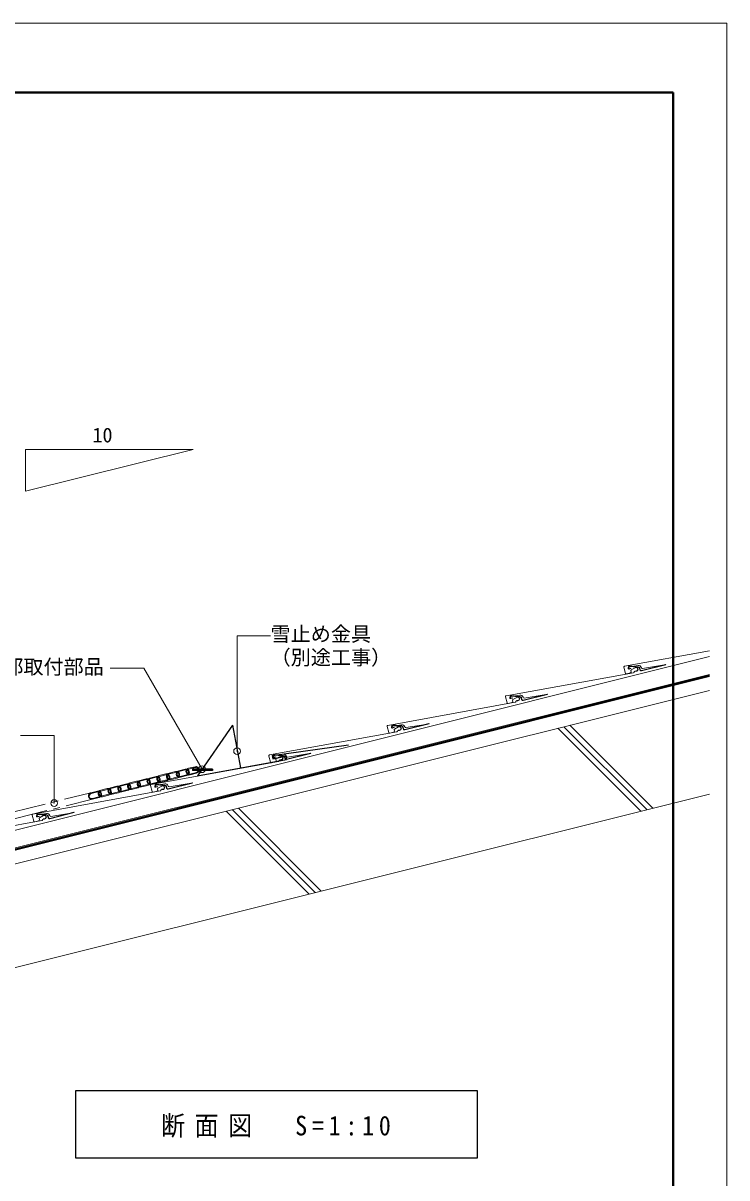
# Model space of a CAD drawing. Units: millimetres, scale not verified. Extents: x -2100 to 2100, y -1485 to 1499.
# Drawn here: x 1050 to 2100, y -225 to 1499 of the extents above; entities that cross this region are included whole.
import ezdxf
from ezdxf.enums import TextEntityAlignment as Align

# ---------------------------------------------------------------- set-up
doc = ezdxf.new("R2010")
doc.units = ezdxf.units.MM
doc.header["$LTSCALE"] = 10
doc.header["$PDMODE"] = 32
doc.header["$PDSIZE"] = 10
doc.linetypes.add('CHAIN1', pattern=[8, 5, -1, 1, -1])
for name, color, linetype, lineweight in [('0-2', 5, 'Continuous', 9), ('0-4', 5, 'Continuous', 9), ('0-7', 5, 'Continuous', 9), ('0-8', 5, 'Continuous', 9), ('0-A', 5, 'Continuous', 9), ('F-0_通り芯', 6, 'Continuous', 9)]:
    doc.layers.add(name, color=color, linetype=linetype, lineweight=lineweight)
doc.styles.add('ＭＳ ゴシック', font='')
doc.styles.get('ＭＳ ゴシック').set_extended_font_data('MS Gothic')

msp = doc.modelspace()

# ---------------------------------------------------------------- linework, layer by layer
at = {"layer": '0-2'}
for p, q in [((749.97, 222.04), (2073.81, 553)), ((1947.32, 538.64), (2073.81, 561.64)), ((1946.29, 537.04), (1948.54, 528.06)), ((1952.74, 535.75), (1953.4, 538.29)), ((1953.89, 538.16), (1953.22, 535.62)), ((1953.68, 535.39), (1954.26, 537.62)), ((1956.86, 535.25), (1953.95, 534.53)), ((1967.75, 537.29), (1954.75, 538.75)), ((1954.81, 539.25), (1967.8, 537.79)), ((1955.13, 538.21), (1964.81, 537.12)), ((1963.31, 536.35), (1957.3, 533.19)), ((1961.65, 538.55), (1967.38, 539.67)), ((1970.1, 533.25), (1969.46, 535.79)), ((1969.95, 535.91), (1970.58, 533.37)), ((1972.4, 532.28), (2008.59, 541.33)), ((2008.71, 540.84), (1972.52, 531.8)), ((2003.76, 540.12), (1974.1, 535.29)), ((2008.59, 541.33), (2008.71, 540.84)), ((756.28, 196.81), (2073.81, 526.2)), ((756.52, 195.84), (2073.81, 525.17)), ((793.87, 203.12), (2073.81, 523.1)), ((794.38, 204.28), (2073.81, 524.13)), ((1770.75, 494.5), (1960.82, 529.06)), ((1950.11, 527.11), (1956.08, 528.6)), ((1956.88, 532.42), (1957.06, 529.96)), ((1962.66, 531.5), (1964.66, 531.64)), ((1964.69, 531.14), (1962.68, 531)), ((793.87, 182.5), (2073.81, 502.49)), ((1594.19, 450.36), (1784.25, 484.92)), ((1769.72, 492.9), (1771.97, 483.92)), ((1773.55, 482.97), (1779.51, 484.46)), ((1776.17, 491.61), (1776.84, 494.15)), ((1777.32, 494.02), (1776.66, 491.48)), ((1777.11, 491.24), (1777.7, 493.48)), ((1777.26, 490.87), (1780.17, 491.6)), ((1780.29, 491.11), (1777.38, 490.38)), ((1791.18, 493.15), (1778.19, 494.61)), ((1778.24, 495.11), (1791.24, 493.65)), ((1778.56, 494.07), (1788.24, 492.98)), ((1780.17, 491.6), (1780.29, 491.11)), ((1780.31, 488.28), (1780.49, 485.82)), ((1786.74, 492.21), (1780.74, 489.05)), ((1785.09, 494.41), (1790.81, 495.53)), ((1786.1, 487.36), (1788.09, 487.5)), ((1788.13, 487), (1786.11, 486.86)), ((1793.53, 489.11), (1792.9, 491.65)), ((1793.38, 491.77), (1794.01, 489.23)), ((1795.83, 488.14), (1832.02, 497.19)), ((1832.14, 496.7), (1795.96, 487.66)), ((1827.19, 495.98), (1797.53, 491.15)), ((1832.02, 497.19), (1832.14, 496.7)), ((1593.16, 448.76), (1595.4, 439.78)), ((1599.61, 447.47), (1600.27, 450.01)), ((1600.76, 449.88), (1600.09, 447.34)), ((1600.55, 447.1), (1601.13, 449.33)), ((1614.61, 449.01), (1601.62, 450.47)), ((1601.68, 450.97), (1614.67, 449.5)), ((1602, 449.93), (1611.68, 448.83)), ((1608.52, 450.27), (1614.25, 451.39)), ((1619.27, 444), (1655.45, 453.05)), ((1655.58, 452.56), (1619.39, 443.52)), ((1650.62, 451.84), (1620.96, 447.01)), ((1655.45, 453.05), (1655.58, 452.56)), ((1989.52, 326.8), (1865.83, 450.49)), ((1417.62, 406.21), (1607.69, 440.78)), ((1596.98, 438.83), (1602.95, 440.32)), ((1600.7, 446.73), (1603.61, 447.46)), ((1603.73, 446.97), (1600.82, 446.24)), ((1603.61, 447.46), (1603.73, 446.97)), ((1603.75, 444.14), (1603.93, 441.68)), ((1610.18, 448.07), (1604.17, 444.91)), ((1609.53, 443.21), (1611.52, 443.36)), ((1611.56, 442.86), (1609.55, 442.71)), ((1616.96, 444.97), (1616.33, 447.5)), ((1616.82, 447.63), (1617.45, 445.09)), ((1971.42, 322.28), (1847.73, 445.97)), ((1980.47, 324.54), (1856.78, 448.23)), ((1241.05, 362.07), (1431.12, 396.64)), ((1416.59, 404.62), (1418.84, 395.63)), ((1423.04, 403.32), (1423.71, 405.86)), ((1424.19, 405.74), (1423.53, 403.2)), ((1423.98, 402.96), (1424.57, 405.19)), ((1424.13, 402.59), (1427.04, 403.31)), ((1427.16, 402.83), (1424.25, 402.1)), ((1438.05, 404.87), (1425.05, 406.33)), ((1425.11, 406.83), (1438.1, 405.36)), ((1425.43, 405.78), (1435.11, 404.69)), ((1427.04, 403.31), (1427.16, 402.83)), ((1427.18, 400), (1427.36, 397.54)), ((1433.61, 403.92), (1427.61, 400.77)), ((1431.96, 406.13), (1437.68, 407.25)), ((1432.96, 399.07), (1434.96, 399.22)), ((1435, 398.72), (1432.98, 398.57)), ((1440.4, 400.83), (1439.76, 403.36)), ((1440.25, 403.48), (1440.88, 400.95)), ((1442.7, 399.86), (1478.89, 408.91)), ((1479.01, 408.42), (1442.82, 399.37)), ((1474.06, 407.7), (1444.4, 402.87)), ((1478.89, 408.91), (1479.01, 408.42)), ((1420.41, 394.69), (1426.38, 396.18)), ((1261.48, 360.72), (1248.49, 362.19)), ((1248.54, 362.69), (1261.54, 361.22)), ((1255.39, 361.98), (1261.12, 363.11)), ((1266.14, 355.72), (1302.32, 364.76)), ((1302.44, 364.28), (1266.26, 355.23)), ((1297.49, 363.56), (1267.83, 358.72)), ((1302.32, 364.76), (1302.44, 364.28)), ((963.87, 70.39), (2073.81, 347.87)), ((1064.49, 317.93), (1254.56, 352.49)), ((1240.03, 360.48), (1242.27, 351.49)), ((1243.85, 350.55), (1249.81, 352.04)), ((1246.48, 359.18), (1247.14, 361.72)), ((1247.62, 361.6), (1246.96, 359.06)), ((1247.42, 358.82), (1248, 361.05)), ((1247.56, 358.44), (1250.47, 359.17)), ((1250.6, 358.69), (1247.69, 357.96)), ((1248.86, 361.64), (1258.55, 360.55)), ((1250.47, 359.17), (1250.6, 358.69)), ((1250.61, 355.86), (1250.8, 353.39)), ((1257.05, 359.78), (1251.04, 356.63)), ((1256.4, 354.93), (1258.39, 355.08)), ((1258.43, 354.58), (1256.41, 354.43)), ((1263.83, 356.69), (1263.2, 359.22)), ((1263.68, 359.34), (1264.32, 356.81)), ((1063.46, 316.34), (1065.71, 307.35)), ((1069.91, 315.04), (1070.58, 317.58)), ((1071.06, 317.45), (1070.39, 314.91)), ((1070.85, 314.68), (1071.43, 316.91)), ((1071, 314.3), (1073.91, 315.03)), ((1074.03, 314.55), (1071.12, 313.82)), ((1084.92, 316.58), (1071.92, 318.05)), ((1071.98, 318.54), (1084.97, 317.08)), ((1072.3, 317.5), (1081.98, 316.41)), ((1073.91, 315.03), (1074.03, 314.55)), ((1074.05, 311.72), (1074.23, 309.25)), ((1080.48, 315.64), (1074.47, 312.48)), ((1078.82, 317.84), (1084.55, 318.96)), ((1079.83, 310.79), (1081.83, 310.94)), ((1081.86, 310.44), (1079.85, 310.29)), ((1087.27, 312.55), (1086.63, 315.08)), ((1087.12, 315.2), (1087.75, 312.67)), ((1089.57, 311.58), (1125.76, 320.62)), ((1125.88, 320.14), (1089.69, 311.09)), ((1120.93, 319.42), (1091.27, 314.58)), ((1125.76, 320.62), (1125.88, 320.14)), ((1476.66, 198.59), (1352.97, 322.28)), ((1485.71, 200.85), (1362.02, 324.54)), ((1494.76, 203.11), (1371.07, 326.8)), ((887.92, 273.79), (1077.99, 308.35)), ((1067.28, 306.41), (1073.25, 307.9))]:
    msp.add_line(p, q, dxfattribs=at)
msp.add_lwpolyline([(1953.83, 535.01), (1956.74, 535.74), (1956.86, 535.25)], dxfattribs=at)
for centre, radius, start, end in [((1947.55, 537.36), 1.3, 100.3062, 194.03624), ((1953.71, 535.5), 1, 165.31618, 284.03624), ((1953.71, 535.5), 0.5, 165.31651, 284.03624), ((1954.66, 537.96), 1.3, 83.56872, 165.31618), ((1954.66, 537.96), 0.8, 83.56871, 165.31651), ((1955.04, 537.41), 0.8, 83.56871, 165.31651), ((1961.36, 540.02), 2, 263.56871, 281.0857), ((1961.36, 540.02), 1.5, 263.56872, 281.08567), ((1964.47, 534.14), 2.5, 274.19636, 117.73668), ((1964.47, 534.14), 3, 274.19636, 83.56871), ((1968.21, 535.45), 4.3, 13.13946, 101.08567), ((1967.52, 535.3), 2, 14.03624, 83.56871), ((1967.52, 535.3), 2.5, 14.03624, 83.56872), ((1973.85, 536.77), 1.5, 193.13946, 279.25413), ((1949.8, 528.37), 1.3, 194.03624, 284.03624), ((1955.76, 529.87), 1.3, 284.03624, 4.19636), ((1957.68, 532.48), 0.8, 117.73668, 184.19636), ((1960.68, 529.85), 0.8, 280.3062, 355.98315), ((1962.77, 529.7), 1.3, 94.19636, 175.98315), ((1972.04, 533.74), 2, 194.03624, 284.03624), ((1972.04, 533.74), 1.5, 194.03624, 284.03624), ((1770.98, 493.22), 1.3, 100.3062, 194.03624), ((1773.23, 484.23), 1.3, 194.03624, 284.03624), ((1777.14, 491.35), 1, 165.31618, 284.03624), ((1777.14, 491.35), 0.5, 165.31651, 284.03624), ((1778.1, 493.82), 1.3, 83.56872, 165.31618), ((1778.1, 493.82), 0.8, 83.56871, 165.31651), ((1778.47, 493.27), 0.8, 83.56871, 165.31651), ((1779.2, 485.72), 1.3, 284.03624, 4.19636), ((1781.11, 488.34), 0.8, 117.73668, 184.19636), ((1784.11, 485.71), 0.8, 280.3062, 355.98315), ((1784.8, 495.88), 2, 263.56871, 281.0857), ((1784.8, 495.88), 1.5, 263.56872, 281.08567), ((1786.21, 485.56), 1.3, 94.19636, 175.98315), ((1787.91, 489.99), 2.5, 274.19636, 117.73668), ((1787.91, 489.99), 3, 274.19636, 83.56871), ((1791.64, 491.31), 4.3, 13.13946, 101.08567), ((1790.96, 491.16), 2, 14.03624, 83.56871), ((1790.96, 491.16), 2.5, 14.03624, 83.56872), ((1795.47, 489.6), 2, 194.03624, 284.03624), ((1795.47, 489.6), 1.5, 194.03624, 284.03624), ((1797.29, 492.63), 1.5, 193.13946, 279.25413), ((1594.42, 449.08), 1.3, 100.3062, 194.03624), ((1601.53, 449.68), 1.3, 83.56872, 165.31618), ((1601.53, 449.68), 0.8, 83.56871, 165.31651), ((1601.91, 449.13), 0.8, 83.56871, 165.31651), ((1608.23, 451.74), 1.5, 263.56872, 281.08567), ((1611.34, 445.85), 2.5, 274.19636, 117.73668), ((1611.34, 445.85), 3, 274.19636, 83.56871), ((1615.07, 447.17), 4.3, 13.13946, 101.08567), ((1614.39, 447.02), 2, 14.03624, 83.56871), ((1614.39, 447.02), 2.5, 14.03624, 83.56872), ((1596.67, 440.09), 1.3, 194.03624, 284.03624), ((1600.57, 447.21), 1, 165.31618, 284.03624), ((1600.57, 447.21), 0.5, 165.31651, 284.03624), ((1602.63, 441.58), 1.3, 284.03624, 4.19636), ((1604.54, 444.2), 0.8, 117.73668, 184.19636), ((1607.55, 441.56), 0.8, 280.3062, 355.98315), ((1609.64, 441.42), 1.3, 94.19636, 175.98315), ((1618.9, 445.46), 2, 194.03624, 284.03624), ((1618.9, 445.46), 1.5, 194.03624, 284.03624), ((1620.72, 448.49), 1.5, 193.13946, 279.25413), ((1417.85, 404.94), 1.3, 100.3062, 194.03624), ((1424.01, 403.07), 1, 165.31618, 284.03624), ((1424.01, 403.07), 0.5, 165.31651, 284.03624), ((1424.96, 405.53), 1.3, 83.56872, 165.31618), ((1424.96, 405.53), 0.8, 83.56871, 165.31651), ((1425.34, 404.99), 0.8, 83.56871, 165.31651), ((1426.07, 397.44), 1.3, 284.03624, 4.19636), ((1427.98, 400.06), 0.8, 117.73668, 184.19636), ((1430.98, 397.42), 0.8, 280.3062, 355.98315), ((1431.67, 407.6), 2, 263.56871, 281.0857), ((1431.67, 407.6), 1.5, 263.56872, 281.08567), ((1433.07, 397.28), 1.3, 94.19636, 175.98315), ((1434.78, 401.71), 2.5, 274.19636, 117.73668), ((1434.78, 401.71), 3, 274.19636, 83.56871), ((1438.51, 403.03), 4.3, 13.13946, 101.08567), ((1437.82, 402.88), 2, 14.03624, 83.56871), ((1437.82, 402.88), 2.5, 14.03624, 83.56872), ((1442.34, 401.31), 2, 194.03624, 284.03624), ((1442.34, 401.31), 1.5, 194.03624, 284.03624), ((1444.16, 404.35), 1.5, 193.13946, 279.25413), ((1420.1, 395.95), 1.3, 194.03624, 284.03624), ((1241.29, 360.79), 1.3, 100.3062, 194.03624), ((1248.4, 361.39), 1.3, 83.56872, 165.31618), ((1248.4, 361.39), 0.8, 83.56871, 165.31651), ((1261.94, 358.89), 4.3, 13.13946, 101.08567), ((1243.53, 351.81), 1.3, 194.03624, 284.03624), ((1247.44, 358.93), 1, 165.31618, 284.03624), ((1247.44, 358.93), 0.5, 165.31651, 284.03624), ((1248.77, 360.85), 0.8, 83.56871, 165.31651), ((1249.5, 353.3), 1.3, 284.03624, 4.19636), ((1251.41, 355.92), 0.8, 117.73668, 184.19636), ((1254.41, 353.28), 0.8, 280.3062, 355.98315), ((1255.1, 363.46), 2, 263.56871, 281.0857), ((1255.1, 363.46), 1.5, 263.56872, 281.08567), ((1256.51, 353.13), 1.3, 94.19636, 175.98315), ((1258.21, 357.57), 2.5, 274.19636, 117.73668), ((1258.21, 357.57), 3, 274.19636, 83.56871), ((1261.26, 358.74), 2, 14.03624, 83.56871), ((1261.26, 358.74), 2.5, 14.03624, 83.56872), ((1265.77, 357.17), 2, 194.03624, 284.03624), ((1265.77, 357.17), 1.5, 194.03624, 284.03624), ((1267.59, 360.2), 1.5, 193.13946, 279.25413), ((1064.72, 316.65), 1.3, 100.3062, 194.03624), ((1070.88, 314.79), 1, 165.31618, 284.03624), ((1070.88, 314.79), 0.5, 165.31651, 284.03624), ((1071.83, 317.25), 1.3, 83.56872, 165.31618), ((1071.83, 317.25), 0.8, 83.56871, 165.31651), ((1072.21, 316.71), 0.8, 83.56871, 165.31651), ((1074.85, 311.78), 0.8, 117.73668, 184.19636), ((1078.54, 319.31), 2, 263.56871, 281.0857), ((1078.54, 319.31), 1.5, 263.56872, 281.08567), ((1081.64, 313.43), 2.5, 274.19636, 117.73668), ((1081.64, 313.43), 3, 274.19636, 83.56871), ((1085.38, 314.74), 4.3, 13.13946, 101.08567), ((1084.69, 314.59), 2, 14.03624, 83.56871), ((1084.69, 314.59), 2.5, 14.03624, 83.56872), ((1089.21, 313.03), 2, 194.03624, 284.03624), ((1089.21, 313.03), 1.5, 194.03624, 284.03624), ((1091.02, 316.06), 1.5, 193.13946, 279.25413), ((1066.97, 307.67), 1.3, 194.03624, 284.03624), ((1072.93, 309.16), 1.3, 284.03624, 4.19636), ((1077.85, 309.14), 0.8, 280.3062, 355.98315), ((1079.94, 308.99), 1.3, 94.19636, 175.98315)]:
    msp.add_arc(centre, radius, start, end, dxfattribs=at)
at = {"layer": '0-4'}
for p, q in [((1369.12, 584.23), (1419.12, 584.23)), ((1369.12, 411.9), (1369.12, 584.23)), ((1229.78, 535.61), (1179.78, 535.61))]:
    msp.add_line(p, q, dxfattribs=at)
at = {"layer": '0-4', "color": 2, "lineweight": 25}
for p, q in [((1128.12, -95.35), (1128.12, -195.35)), ((1728.12, -95.35), (1128.12, -95.35))]:
    msp.add_line(p, q, dxfattribs=at)
at = {"layer": '0-4'}
msp.add_lwpolyline([(1303.39, 862.31), (1053.39, 862.31), (1053.39, 799.81)], close=True, dxfattribs=at)
for points in [[(1316.84, 384.81), (1229.78, 535.61), (1179.78, 535.61)], [(1096.13, 334.41), (1096.13, 435.38), (1046.13, 435.38)]]:
    msp.add_lwpolyline(points, dxfattribs=at)
at = {"layer": '0-4', "color": 2, "lineweight": 25}
msp.add_lwpolyline([(1128.12, -195.35), (1728.12, -195.35), (1728.12, -95.35)], dxfattribs=at)
at = {"layer": '0-4'}
for p in [(1369.12, 411.9), (1316.84, 384.81), (1096.13, 334.41)]:
    msp.add_point(p, dxfattribs=at)
at = {"layer": '0-7'}
for p, q in [((1267.58, 379.01), (1277.28, 381.44)), ((1267.87, 377.85), (1277.58, 380.27)), ((1282.13, 382.65), (1291.84, 385.08)), ((1282.43, 381.49), (1292.13, 383.91)), ((1296.69, 386.29), (1306.39, 388.71)), ((1296.98, 385.12), (1306.68, 387.55)), ((1298.82, 377.75), (1308.52, 380.18)), ((1194.82, 360.82), (1204.52, 363.25)), ((1195.11, 359.66), (1204.81, 362.08)), ((1209.37, 364.46), (1219.08, 366.89)), ((1209.67, 363.3), (1219.37, 365.72)), ((1223.93, 368.1), (1233.63, 370.52)), ((1224.22, 366.93), (1233.92, 369.36)), ((1238.48, 371.74), (1248.18, 374.16)), ((1238.77, 370.57), (1248.47, 373)), ((1240.61, 363.2), (1250.31, 365.62)), ((1250.61, 364.46), (1240.9, 362.04)), ((1253.03, 375.37), (1262.73, 377.8)), ((1253.32, 374.21), (1263.02, 376.64)), ((1255.16, 366.84), (1264.87, 369.26)), ((1265.16, 368.1), (1255.46, 365.67)), ((1269.72, 370.48), (1279.42, 372.9)), ((1279.71, 371.74), (1270.01, 369.31)), ((1284.27, 374.11), (1293.97, 376.54)), ((1294.26, 375.37), (1284.56, 372.95)), ((1308.81, 379.01), (1299.11, 376.59)), ((1151.17, 349.91), (1160.87, 352.33)), ((1151.46, 348.74), (1161.16, 351.17)), ((1165.72, 353.55), (1175.42, 355.97)), ((1166.01, 352.38), (1175.71, 354.81)), ((1167.85, 345.01), (1177.55, 347.43)), ((1177.84, 346.27), (1168.14, 343.85)), ((1180.27, 357.18), (1189.97, 359.61)), ((1180.56, 356.02), (1190.26, 358.45)), ((1182.4, 348.65), (1192.11, 351.07)), ((1192.4, 349.91), (1182.7, 347.48)), ((1196.96, 352.29), (1206.66, 354.71)), ((1206.95, 353.55), (1197.25, 351.12)), ((1211.51, 355.92), (1221.21, 358.35)), ((1221.5, 357.18), (1211.8, 354.76)), ((1226.06, 359.56), (1235.76, 361.99)), ((1236.05, 360.82), (1226.35, 358.4)), ((1153.3, 341.37), (1163, 343.8)), ((1163.29, 342.63), (1153.59, 340.21))]:
    msp.add_line(p, q, dxfattribs=at)
at = {"layer": '0-7', "linetype": 'CHAIN1'}
for p, q in [((878.99, 281.86), (1151.17, 349.91)), ((881.41, 272.16), (1153.59, 340.21))]:
    msp.add_line(p, q, dxfattribs=at)
at = {"layer": '0-7'}
for centre, radius, start, end in [((1278.5, 376.59), 5, 284.03624, 104.03624), ((1278.5, 376.59), 3.8, 284.03624, 104.03624), ((1283.35, 377.8), 5, 104.03624, 284.03624), ((1283.35, 377.8), 3.8, 104.03624, 284.03624), ((1293.05, 380.23), 5, 284.03624, 104.03624), ((1293.05, 380.23), 3.8, 284.03624, 104.03624), ((1297.9, 381.44), 5, 104.03624, 284.03624), ((1297.9, 381.44), 3.8, 104.03624, 284.03624), ((1307.6, 383.86), 5, 284.03624, 104.03624), ((1307.6, 383.86), 3.8, 284.03624, 104.03624), ((1205.74, 358.4), 5, 284.03624, 104.03624), ((1205.74, 358.4), 3.8, 284.03624, 104.03624), ((1210.59, 359.61), 5, 104.03624, 284.03624), ((1210.59, 359.61), 3.8, 104.03624, 284.03624), ((1220.29, 362.04), 5, 284.03624, 104.03624), ((1220.29, 362.04), 3.8, 284.03624, 104.03624), ((1225.14, 363.25), 5, 104.03624, 284.03624), ((1225.14, 363.25), 3.8, 104.03624, 284.03624), ((1234.84, 365.67), 5, 284.03624, 104.03624), ((1234.84, 365.67), 3.8, 284.03624, 104.03624), ((1239.69, 366.89), 5, 104.03624, 284.03624), ((1239.69, 366.89), 3.8, 104.03624, 284.03624), ((1249.39, 369.31), 5, 284.03624, 104.03624), ((1249.39, 369.31), 3.8, 284.03624, 104.03624), ((1254.24, 370.52), 5, 104.03624, 284.03624), ((1254.24, 370.52), 3.8, 104.03624, 284.03624), ((1263.94, 372.95), 5, 284.03624, 104.03624), ((1263.94, 372.95), 3.8, 284.03624, 104.03624), ((1268.8, 374.16), 5, 104.03624, 284.03624), ((1268.8, 374.16), 3.8, 104.03624, 284.03624), ((1152.38, 345.06), 5, 104.03624, 284.03624), ((1152.38, 345.06), 3.8, 104.03624, 284.03624), ((1162.08, 347.48), 5, 284.03624, 104.03624), ((1162.08, 347.48), 3.8, 284.03624, 104.03624), ((1166.93, 348.7), 5, 104.03624, 284.03624), ((1166.93, 348.7), 3.8, 104.03624, 284.03624), ((1176.63, 351.12), 5, 284.03624, 104.03624), ((1176.63, 351.12), 3.8, 284.03624, 104.03624), ((1181.48, 352.33), 5, 104.03624, 284.03624), ((1181.48, 352.33), 3.8, 104.03624, 284.03624), ((1191.18, 354.76), 5, 284.03624, 104.03624), ((1191.18, 354.76), 3.8, 284.03624, 104.03624), ((1196.03, 355.97), 5, 104.03624, 284.03624), ((1196.03, 355.97), 3.8, 104.03624, 284.03624)]:
    msp.add_arc(centre, radius, start, end, dxfattribs=at)
at = {"layer": '0-8', "color": 2, "lineweight": 25}
for p, q in [((1302.87, 384.81), (1302.87, 382.81)), ((1332.66, 384.81), (1302.87, 384.81)), ((1332.66, 382.81), (1302.87, 382.81)), ((1332.66, 384.81), (1332.66, 382.81))]:
    msp.add_line(p, q, dxfattribs=at)
at = {"layer": '0-A', "color": 2, "lineweight": 25}
for p, q in [((1362.47, 450.73), (1310.15, 375.15)), ((1362.47, 450.73), (1374.1, 386.77)), ((1421.49, 405.65), (1535.49, 421.51)), ((1310.15, 375.15), (1442.97, 399.3)), ((1421.49, 405.65), (1422.4, 400.64)), ((1422.4, 400.64), (1442.07, 404.22)), ((1442.07, 404.22), (1442.97, 399.3))]:
    msp.add_line(p, q, dxfattribs=at)
at = {"layer": 'F-0_通り芯'}
for p, q in [((2100, 1498.78), (-2100, 1498.78)), ((2100, -1485), (2100, 1498.78))]:
    msp.add_line(p, q, dxfattribs=at)
at = {"layer": 'F-0_通り芯', "color": 3, "lineweight": 40}
for p in [(-1880, 1395), (2020, -1405)]:
    msp.add_line(p, (2020, 1395), dxfattribs=at)

# ---------------------------------------------------------------- texts
at = {"layer": '0-4', "color": 7, "style": 'ＭＳ ゴシック'}
for s, p in [('10', (1153.37, 866.18)), ('雪止め金具', (1419.12, 569.23)), ('雪止め金具取付用上部取付部品', (750.38, 520.22)), ('（別途工事）', (1419.12, 534.23))]:
    msp.add_text(s, height=21.99, dxfattribs=at).set_placement(p, align=Align.BOTTOM_LEFT)
at = {"layer": '0-4', "color": 7, "insert": (1255.62, -165.35), "char_height": 29.33, "attachment_point": 7, "style": 'ＭＳ ゴシック'}
msp.add_mtext('\\T1.39;\\W0.9;断面図\u3000S=1:10', dxfattribs=at)

doc.saveas('drawing.dxf')
